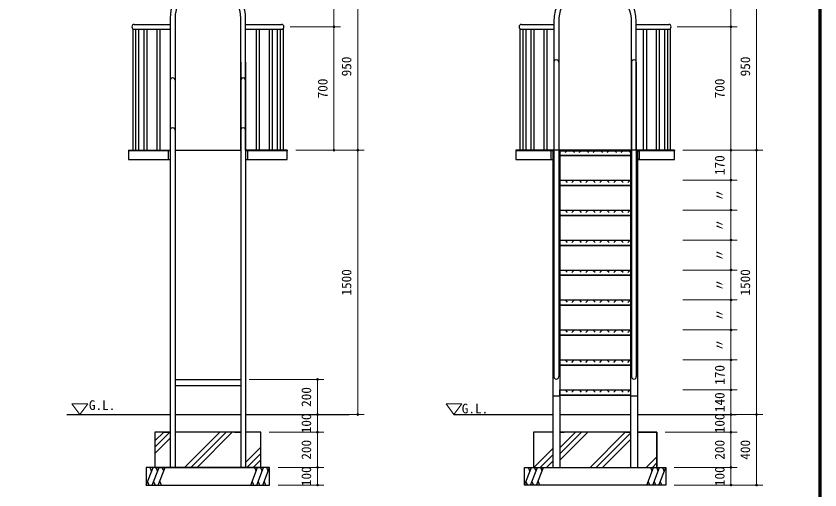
# Model space of a CAD drawing. Units: millimetres at full size, sheet at 1:30. Extents: x 450 to 12150, y 450 to 8460.
# Drawn here: x 7594 to 12150, y 2994 to 5682 of the extents above; entities that cross this region are included whole.
import ezdxf
from ezdxf.enums import TextEntityAlignment as Align

# ---------------------------------------------------------------- set-up
doc = ezdxf.new("R2010")
doc.units = ezdxf.units.MM
doc.header["$LTSCALE"] = 30
for name, color, linetype, lineweight in [('D-STR', 1, 'Continuous', 13), ('D-STR-DIM\u3000寸法線、寸法値', 7, 'Continuous', 13), ('D-STR-TXT\u3000文字列', 7, 'Continuous', 13), ('D-STR\u3000構造物外形線', 1, 'Continuous', 25), ('D-TTL', 7, 'Continuous', 70)]:
    doc.layers.add(name, color=color, linetype=linetype, lineweight=lineweight)
doc.styles.add('ＭＳ ゴシック', font='')
doc.styles.get('ＭＳ ゴシック').set_extended_font_data('MS Gothic')

# ---------------------------------------------------------------- blocks, each defined once
blk = doc.blocks.new('filled_dot')
at = {"color": 0, "linetype": 'Continuous', "lineweight": -2, "const_width": 1.25}
blk.add_lwpolyline([(-0.625, 0, 1), (0.625, 0, 1)], format="xyb", close=True, dxfattribs=at)

msp = doc.modelspace()

# ---------------------------------------------------------------- linework, layer by layer
at = {"layer": 'D-STR'}
for p, q in [((8000.03, 3481.4), (7910.03, 3481.4)), ((7955.03, 3421.4), (7910.03, 3481.4)), ((7955.03, 3421.4), (8000.03, 3481.4)), ((10120.81, 3481.4), (10030.81, 3481.4)), ((10075.81, 3421.4), (10030.81, 3481.4)), ((10075.81, 3421.4), (10120.81, 3481.4))]:
    msp.add_line(p, q, dxfattribs=at)
at = {"layer": 'D-STR-DIM\u3000寸法線、寸法値'}
for p, q in [((9395.9, 5621.4), (9395.9, 5871.4)), ((9530.9, 4921.4), (9530.9, 5871.4)), ((11645.9, 5621.4), (11645.9, 5871.4)), ((11790.9, 4921.4), (11790.9, 5871.4)), ((9146.6, 5621.4), (9431.9, 5621.4)), ((9146.6, 5621.4), (9431.9, 5621.4)), ((9395.9, 4921.4), (9395.9, 5621.4)), ((11341.09, 5621.4), (11681.9, 5621.4)), ((11341.09, 5621.4), (11681.9, 5621.4)), ((11645.9, 4921.4), (11645.9, 5621.4)), ((9179.32, 4921.4), (9431.9, 4921.4)), ((9227.02, 4921.4), (9566.9, 4921.4)), ((9227.02, 4921.4), (9566.9, 4921.4)), ((9530.9, 3421.4), (9530.9, 4921.4)), ((11373.81, 4921.4), (11681.9, 4921.4)), ((11373.81, 4921.4), (11681.9, 4921.4)), ((11421.51, 4921.4), (11826.9, 4921.4)), ((11421.51, 4921.4), (11826.9, 4921.4)), ((11645.9, 4751.4), (11645.9, 4921.4)), ((11790.9, 3421.4), (11790.9, 4921.4)), ((11373.81, 4751.4), (11681.9, 4751.4)), ((11373.81, 4751.4), (11681.9, 4751.4)), ((11645.9, 4581.4), (11645.9, 4751.4)), ((11373.81, 4581.4), (11681.9, 4581.4)), ((11373.81, 4581.4), (11681.9, 4581.4)), ((11645.9, 4411.4), (11645.9, 4581.4)), ((11373.81, 4411.4), (11681.9, 4411.4)), ((11373.81, 4411.4), (11681.9, 4411.4)), ((11645.9, 4241.4), (11645.9, 4411.4)), ((11373.81, 4241.4), (11681.9, 4241.4)), ((11373.81, 4241.4), (11681.9, 4241.4)), ((11645.9, 4071.4), (11645.9, 4241.4)), ((11373.81, 4071.4), (11681.9, 4071.4)), ((11373.81, 4071.4), (11681.9, 4071.4)), ((11645.9, 3901.4), (11645.9, 4071.4)), ((11373.81, 3901.4), (11681.9, 3901.4)), ((11373.81, 3901.4), (11681.9, 3901.4)), ((11645.9, 3731.4), (11645.9, 3901.4)), ((11373.81, 3731.4), (11681.9, 3731.4)), ((11373.81, 3731.4), (11681.9, 3731.4)), ((11645.9, 3731.4), (11645.9, 3561.4)), ((8915.72, 3620.62), (9339.1, 3620.62)), ((9303.1, 3421.4), (9303.1, 3620.62)), ((11373.81, 3561.4), (11681.9, 3561.4)), ((11373.81, 3561.4), (11681.9, 3561.4)), ((11645.9, 3421.4), (11645.9, 3561.4)), ((8971.2, 3421.4), (9566.9, 3421.4)), ((8971.2, 3421.4), (9339.1, 3421.4)), ((8974.92, 3421.4), (9339.1, 3421.4)), ((9303.1, 3321.4), (9303.1, 3421.4)), ((11373.81, 3421.4), (11681.9, 3421.4)), ((11383.9, 3421.4), (11826.9, 3421.4)), ((11403.81, 3421.4), (11681.9, 3421.4)), ((11463.9, 3421.4), (11826.9, 3421.4)), ((11645.9, 3421.4), (11645.9, 3321.4)), ((11790.9, 3021.4), (11790.9, 3421.4)), ((9029.32, 3321.4), (9339.1, 3321.4)), ((9029.32, 3321.4), (9339.1, 3321.4)), ((9303.1, 3121.4), (9303.1, 3321.4)), ((11273.81, 3321.4), (11681.9, 3321.4)), ((11273.81, 3321.4), (11681.9, 3321.4)), ((11645.9, 3121.4), (11645.9, 3321.4)), ((9079.32, 3121.4), (9339.1, 3121.4)), ((9079.32, 3121.4), (9339.1, 3121.4)), ((9303.1, 3021.4), (9303.1, 3121.4)), ((11323.81, 3121.4), (11681.9, 3121.4)), ((11323.81, 3121.4), (11681.9, 3121.4)), ((11645.9, 3021.4), (11645.9, 3121.4)), ((9079.32, 3021.4), (9339.1, 3021.4)), ((11323.81, 3021.4), (11681.9, 3021.4)), ((11323.81, 3021.4), (11826.9, 3021.4))]:
    msp.add_line(p, q, dxfattribs=at)
at = {"layer": 'D-STR\u3000構造物外形線'}
for p, q in [((8467.72, 5671.51), (8467.72, 4921.4)), ((8494.92, 5671.4), (8494.92, 4921.4)), ((8867.72, 4921.4), (8867.72, 5671.4)), ((8894.92, 4921.4), (8894.92, 5671.51)), ((10642.21, 5651.25), (10642.21, 4921.4)), ((10669.41, 5651.4), (10669.41, 4921.4)), ((11082.21, 4921.4), (11082.21, 5651.4)), ((11109.41, 4921.4), (11109.41, 5651.25)), ((8255.4, 5610.91), (8255.4, 4921.4)), ((8264.05, 5635), (8467.72, 5635)), ((8264.05, 5607.8), (8467.72, 5607.8)), ((8271.25, 5607.8), (8271.25, 4921.4)), ((8288.55, 5607.8), (8288.55, 4921.4)), ((8317.59, 5607.8), (8317.59, 4921.4)), ((8334.89, 5607.8), (8334.89, 4921.4)), ((8390.89, 5607.8), (8390.89, 4921.4)), ((8408.19, 5607.8), (8408.19, 4921.4)), ((8894.92, 5635), (9098.6, 5635)), ((8894.92, 5607.8), (9098.6, 5607.8)), ((8954.46, 5607.8), (8954.46, 4921.4)), ((8971.76, 5607.8), (8971.76, 4921.4)), ((9027.76, 5607.8), (9027.76, 4921.4)), ((9045.06, 5607.8), (9045.06, 4921.4)), ((9074.1, 5607.8), (9074.1, 4921.4)), ((9091.4, 5607.8), (9091.4, 4921.4)), ((9107.25, 5610.91), (9107.25, 4921.4)), ((10449.89, 5610.91), (10449.89, 4921.4)), ((10458.54, 5635), (10643.8, 5635)), ((10458.54, 5607.8), (10642.21, 5607.8)), ((10465.74, 5607.8), (10465.74, 4921.4)), ((10483.04, 5607.8), (10483.04, 4921.4)), ((10512.07, 5607.8), (10512.07, 4921.4)), ((10529.37, 5607.8), (10529.37, 4921.4)), ((10585.38, 5607.8), (10585.38, 4921.4)), ((10602.68, 5607.8), (10602.68, 4921.4)), ((11107.82, 5635), (11293.09, 5635)), ((11109.41, 5607.8), (11293.09, 5607.8)), ((11148.94, 5607.8), (11148.94, 4921.4)), ((11166.24, 5607.8), (11166.24, 4921.4)), ((11222.25, 5607.8), (11222.25, 4921.4)), ((11239.55, 5607.8), (11239.55, 4921.4)), ((11268.59, 5607.8), (11268.59, 4921.4)), ((11285.89, 5607.8), (11285.89, 4921.4)), ((11301.74, 5610.91), (11301.74, 4921.4)), ((8467.72, 5421.21), (8467.72, 3121.4)), ((8494.92, 5421.21), (8494.92, 3121.4)), ((8867.72, 5421.21), (8867.72, 3121.4)), ((8894.92, 5421.21), (8894.92, 3121.4)), ((10642.21, 5421.21), (10642.21, 3636.59)), ((10669.41, 5421.21), (10669.41, 3636.59)), ((11082.21, 5421.21), (11082.21, 3636.59)), ((11109.41, 5421.21), (11109.41, 3636.59)), ((8231.32, 4921.4), (8467.72, 4921.4)), ((8231.32, 4921.4), (8231.32, 4918.2)), ((8494.92, 4921.4), (8867.72, 4921.4)), ((9131.32, 4921.4), (8894.92, 4921.4)), ((9131.32, 4921.4), (9131.32, 4918.2)), ((10425.81, 4921.4), (10425.81, 4918.2)), ((11325.81, 4921.4), (10425.81, 4921.4)), ((10675.81, 4921.4), (10675.81, 3121.4)), ((10706.33, 4907.51), (10719.76, 4920.95)), ((10746.44, 4921.4), (10759.36, 4908.48)), ((10785.52, 4907.51), (10798.96, 4920.95)), ((10825.63, 4921.4), (10838.56, 4908.48)), ((10864.72, 4907.51), (10878.16, 4920.95)), ((10904.83, 4921.4), (10917.75, 4908.48)), ((10943.92, 4907.51), (10957.35, 4920.95)), ((10984.03, 4921.4), (10996.95, 4908.48)), ((11023.11, 4907.51), (11036.55, 4920.95)), ((11063.22, 4921.4), (11075.81, 4908.81)), ((11075.81, 4921.4), (11075.81, 3121.4)), ((11325.81, 4921.4), (11325.81, 4918.2)), ((8467.72, 4918.2), (8231.32, 4918.2)), ((8231.32, 4918.2), (8231.32, 4868.2)), ((8456.32, 4918.2), (8456.32, 4868.2)), ((9131.32, 4918.2), (8894.92, 4918.2)), ((8906.32, 4918.2), (8906.32, 4868.2)), ((9131.32, 4868.2), (9131.32, 4918.2)), ((10425.81, 4918.2), (10425.81, 4868.2)), ((10642.21, 4918.2), (10425.81, 4918.2)), ((10635.81, 4918.2), (10635.81, 3121.4)), ((10669.41, 4918.2), (11082.21, 4918.2)), ((11082.21, 4918.2), (10669.41, 4918.2)), ((10675.81, 4912.83), (10680.17, 4908.48)), ((10675.81, 4891.4), (11075.81, 4891.4)), ((11325.81, 4918.2), (11109.41, 4918.2)), ((11115.81, 4918.2), (11115.81, 3121.4)), ((11325.81, 4868.2), (11325.81, 4918.2)), ((8231.32, 4868.2), (8467.72, 4868.2)), ((8894.92, 4868.2), (9131.32, 4868.2)), ((10425.81, 4868.2), (10635.81, 4868.2)), ((11115.81, 4868.2), (11325.81, 4868.2)), ((10675.81, 4751.9), (11075.81, 4751.9)), ((10675.81, 4748.5), (10678.76, 4751.45)), ((10705.44, 4751.9), (10718.36, 4738.98)), ((10744.52, 4738.01), (10757.96, 4751.45)), ((10784.63, 4751.9), (10797.56, 4738.98)), ((10823.72, 4738.01), (10837.16, 4751.45)), ((10863.83, 4751.9), (10876.75, 4738.98)), ((10902.92, 4738.01), (10916.35, 4751.45)), ((10943.03, 4751.9), (10955.95, 4738.98)), ((10982.11, 4738.01), (10995.55, 4751.45)), ((11022.22, 4751.9), (11035.15, 4738.98)), ((11061.31, 4738.01), (11074.74, 4751.45)), ((10675.81, 4721.9), (11075.81, 4721.9)), ((10675.81, 4581.4), (11075.81, 4581.4)), ((10675.81, 4578), (10678.76, 4580.95)), ((10705.44, 4581.4), (10718.36, 4568.48)), ((10744.52, 4567.51), (10757.96, 4580.95)), ((10784.63, 4581.4), (10797.56, 4568.48)), ((10823.72, 4567.51), (10837.16, 4580.95)), ((10863.83, 4581.4), (10876.75, 4568.48)), ((10902.92, 4567.51), (10916.35, 4580.95)), ((10943.03, 4581.4), (10955.95, 4568.48)), ((10982.11, 4567.51), (10995.55, 4580.95)), ((11022.22, 4581.4), (11035.15, 4568.48)), ((11061.31, 4567.51), (11074.74, 4580.95)), ((10675.81, 4551.4), (11075.81, 4551.4)), ((10675.81, 4411.4), (11075.81, 4411.4)), ((10675.81, 4408), (10678.76, 4410.95)), ((10675.81, 4381.4), (11075.81, 4381.4)), ((10705.44, 4411.4), (10718.36, 4398.48)), ((10744.52, 4397.51), (10757.96, 4410.95)), ((10784.63, 4411.4), (10797.56, 4398.48)), ((10823.72, 4397.51), (10837.16, 4410.95)), ((10863.83, 4411.4), (10876.75, 4398.48)), ((10902.92, 4397.51), (10916.35, 4410.95)), ((10943.03, 4411.4), (10955.95, 4398.48)), ((10982.11, 4397.51), (10995.55, 4410.95)), ((11022.22, 4411.4), (11035.15, 4398.48)), ((11061.31, 4397.51), (11074.74, 4410.95)), ((10675.81, 4241.4), (11075.81, 4241.4)), ((10675.81, 4238), (10678.76, 4240.95)), ((10705.44, 4241.4), (10718.36, 4228.48)), ((10744.52, 4227.51), (10757.96, 4240.95)), ((10784.63, 4241.4), (10797.56, 4228.48)), ((10823.72, 4227.51), (10837.16, 4240.95)), ((10863.83, 4241.4), (10876.75, 4228.48)), ((10902.92, 4227.51), (10916.35, 4240.95)), ((10943.03, 4241.4), (10955.95, 4228.48)), ((10982.11, 4227.51), (10995.55, 4240.95)), ((11022.22, 4241.4), (11035.15, 4228.48)), ((11061.31, 4227.51), (11074.74, 4240.95)), ((10675.81, 4211.4), (11075.81, 4211.4)), ((10675.81, 4071.4), (11075.81, 4071.4)), ((10675.81, 4068), (10678.76, 4070.95)), ((10705.44, 4071.4), (10718.36, 4058.48)), ((10744.52, 4057.51), (10757.96, 4070.95)), ((10784.63, 4071.4), (10797.56, 4058.48)), ((10823.72, 4057.51), (10837.16, 4070.95)), ((10863.83, 4071.4), (10876.75, 4058.48)), ((10902.92, 4057.51), (10916.35, 4070.95)), ((10943.03, 4071.4), (10955.95, 4058.48)), ((10982.11, 4057.51), (10995.55, 4070.95)), ((11022.22, 4071.4), (11035.15, 4058.48)), ((11061.31, 4057.51), (11074.74, 4070.95)), ((10675.81, 4041.4), (11075.81, 4041.4)), ((10675.81, 3901.4), (11075.81, 3901.4)), ((10675.81, 3898), (10678.76, 3900.95)), ((10705.44, 3901.4), (10718.36, 3888.48)), ((10744.52, 3887.51), (10757.96, 3900.95)), ((10784.63, 3901.4), (10797.56, 3888.48)), ((10823.72, 3887.51), (10837.16, 3900.95)), ((10863.83, 3901.4), (10876.75, 3888.48)), ((10902.92, 3887.51), (10916.35, 3900.95)), ((10943.03, 3901.4), (10955.95, 3888.48)), ((10982.11, 3887.51), (10995.55, 3900.95)), ((11022.22, 3901.4), (11035.15, 3888.48)), ((11061.31, 3887.51), (11074.74, 3900.95)), ((10675.81, 3871.4), (11075.81, 3871.4)), ((10675.81, 3731.4), (11075.81, 3731.4)), ((10675.81, 3728), (10678.76, 3730.95)), ((10675.81, 3701.4), (11075.81, 3701.4)), ((10705.44, 3731.4), (10718.36, 3718.48)), ((10744.52, 3717.51), (10757.96, 3730.95)), ((10784.63, 3731.4), (10797.56, 3718.48)), ((10823.72, 3717.51), (10837.16, 3730.95)), ((10863.83, 3731.4), (10876.75, 3718.48)), ((10902.92, 3717.51), (10916.35, 3730.95)), ((10943.03, 3731.4), (10955.95, 3718.48)), ((10982.11, 3717.51), (10995.55, 3730.95)), ((11022.22, 3731.4), (11035.15, 3718.48)), ((11061.31, 3717.51), (11074.74, 3730.95)), ((8494.92, 3620.62), (8867.72, 3620.62)), ((8494.92, 3585.42), (8867.72, 3585.42)), ((10675.81, 3561.4), (11075.81, 3561.4)), ((10675.81, 3531.4), (10675.81, 3561.4)), ((10675.81, 3561.4), (11075.81, 3561.4)), ((10675.81, 3558), (10678.76, 3560.95)), ((10705.44, 3561.4), (10718.36, 3548.48)), ((10744.52, 3547.51), (10757.96, 3560.95)), ((10784.63, 3561.4), (10797.56, 3548.48)), ((10823.72, 3547.51), (10837.16, 3560.95)), ((10863.83, 3561.4), (10876.75, 3548.48)), ((10902.92, 3547.51), (10916.35, 3560.95)), ((10943.03, 3561.4), (10955.95, 3548.48)), ((10982.11, 3547.51), (10995.55, 3560.95)), ((11022.22, 3561.4), (11035.15, 3548.48)), ((11061.31, 3547.51), (11074.74, 3560.95)), ((11075.81, 3561.4), (11075.81, 3531.4)), ((10635.81, 3527.29), (10675.81, 3527.29)), ((11075.81, 3531.4), (10675.81, 3531.4)), ((10675.81, 3531.4), (11075.81, 3531.4)), ((11075.81, 3527.29), (11115.81, 3527.29)), ((7881.32, 3421.4), (8467.72, 3421.4)), ((8494.92, 3421.4), (8867.72, 3421.4)), ((8894.92, 3421.4), (9481.32, 3421.4)), ((10075.81, 3421.4), (10635.81, 3421.4)), ((10675.81, 3421.4), (11075.81, 3421.4)), ((11115.81, 3421.4), (11675.81, 3421.4)), ((8381.32, 3272.02), (8430.71, 3321.4)), ((8381.32, 3236.66), (8466.07, 3321.4)), ((8381.32, 3201.31), (8467.72, 3287.71)), ((8431.32, 3321.4), (8464.32, 3321.4)), ((8867.72, 3321.4), (8494.92, 3321.4)), ((8548.91, 3121.4), (8748.91, 3321.4)), ((8584.27, 3121.4), (8784.27, 3321.4)), ((8619.62, 3121.4), (8819.62, 3321.4)), ((8831.32, 3321.4), (8867.72, 3321.4)), ((10610.81, 3321.4), (10525.81, 3321.4)), ((10525.81, 3321.4), (10525.81, 3121.4)), ((10630.81, 3321.4), (10525.81, 3321.4)), ((10525.81, 3321.4), (10525.81, 3121.4)), ((10630.81, 3321.4), (10610.81, 3321.4)), ((10635.81, 3321.4), (10610.81, 3321.4)), ((10675.81, 3321.4), (10700.81, 3321.4)), ((10675.81, 3233.05), (10764.17, 3321.4)), ((10675.81, 3197.7), (10799.52, 3321.4)), ((10675.81, 3162.34), (10834.88, 3321.4)), ((11075.81, 3321.4), (10675.81, 3321.4)), ((10700.81, 3321.4), (10675.81, 3321.4)), ((11050.81, 3321.4), (10700.81, 3321.4)), ((10847.01, 3121.4), (11047.01, 3321.4)), ((10882.36, 3121.4), (11075.81, 3314.85)), ((11050.81, 3321.4), (11075.81, 3321.4)), ((11225.81, 3321.4), (11115.81, 3321.4)), ((11120.81, 3321.4), (11140.81, 3321.4)), ((11120.81, 3321.4), (11140.81, 3321.4)), ((11140.81, 3321.4), (11225.81, 3321.4)), ((11225.81, 3321.4), (11225.81, 3121.4)), ((11225.81, 3121.4), (11225.81, 3321.4)), ((8894.92, 3149.22), (8981.32, 3235.62)), ((10917.72, 3121.4), (11075.81, 3279.5)), ((8902.46, 3121.4), (8981.32, 3200.27)), ((10528.81, 3121.4), (10635.81, 3228.41)), ((10564.17, 3121.4), (10635.81, 3193.05)), ((8937.82, 3121.4), (8981.32, 3164.91)), ((10599.52, 3121.4), (10635.81, 3157.7)), ((11165.21, 3121.4), (11225.81, 3182.01)), ((11200.56, 3121.4), (11225.81, 3146.66)), ((8331.32, 3021.4), (8370.22, 3121.4)), ((8362.21, 3100.8), (8354.2, 3121.4)), ((8365.63, 3021.4), (8404.53, 3121.4)), ((8396.52, 3100.8), (8388.5, 3121.4)), ((8399.94, 3021.4), (8438.84, 3121.4)), ((8430.82, 3100.8), (8422.81, 3121.4)), ((8923.81, 3021.4), (8962.71, 3121.4)), ((8954.7, 3100.8), (8946.68, 3121.4)), ((8958.12, 3021.4), (8997.02, 3121.4)), ((8989, 3100.8), (8980.99, 3121.4)), ((8992.42, 3021.4), (9031.32, 3121.4)), ((9023.31, 3100.8), (9015.3, 3121.4)), ((10475.81, 3021.4), (10514.71, 3121.4)), ((10506.7, 3100.8), (10498.68, 3121.4)), ((10510.12, 3021.4), (10549.02, 3121.4)), ((10541, 3100.8), (10532.99, 3121.4)), ((10544.43, 3021.4), (10583.33, 3121.4)), ((10575.31, 3100.8), (10567.3, 3121.4)), ((11168.3, 3021.4), (11207.2, 3121.4)), ((11199.18, 3100.8), (11191.17, 3121.4)), ((11202.61, 3021.4), (11241.51, 3121.4)), ((11233.49, 3100.8), (11225.48, 3121.4)), ((11236.91, 3021.4), (11275.81, 3121.4)), ((11267.8, 3100.8), (11259.78, 3121.4)), ((8339.34, 3042.01), (8347.35, 3021.4)), ((8373.65, 3042.01), (8381.66, 3021.4)), ((8407.95, 3042.01), (8415.97, 3021.4)), ((8931.83, 3042.01), (8939.84, 3021.4)), ((8966.13, 3042.01), (8974.15, 3021.4)), ((9000.44, 3042.01), (9008.45, 3021.4)), ((10483.83, 3042.01), (10491.84, 3021.4)), ((10518.13, 3042.01), (10526.15, 3021.4)), ((10552.44, 3042.01), (10560.45, 3021.4)), ((11176.31, 3042.01), (11184.33, 3021.4)), ((11210.62, 3042.01), (11218.63, 3021.4)), ((11244.93, 3042.01), (11252.94, 3021.4))]:
    msp.add_line(p, q, dxfattribs=at)
for points in [[(10675.81, 4921.4), (11075.81, 4921.4), (11075.81, 4891.4), (10675.81, 4891.4)], [(10675.81, 4751.9), (11075.81, 4751.9), (11075.81, 4721.9), (10675.81, 4721.9)], [(10675.81, 4581.4), (11075.81, 4581.4), (11075.81, 4551.4), (10675.81, 4551.4)], [(10675.81, 4411.4), (11075.81, 4411.4), (11075.81, 4381.4), (10675.81, 4381.4)], [(10675.81, 4241.4), (11075.81, 4241.4), (11075.81, 4211.4), (10675.81, 4211.4)], [(10675.81, 4071.4), (11075.81, 4071.4), (11075.81, 4041.4), (10675.81, 4041.4)], [(10675.81, 3901.4), (11075.81, 3901.4), (11075.81, 3871.4), (10675.81, 3871.4)], [(10675.81, 3731.4), (11075.81, 3731.4), (11075.81, 3701.4), (10675.81, 3701.4)], [(8331.32, 3021.4), (9031.32, 3021.4), (9031.32, 3121.4), (8331.32, 3121.4)], [(10475.81, 3121.4), (11275.81, 3121.4), (11275.81, 3021.4), (10475.81, 3021.4)]]:
    msp.add_lwpolyline(points, close=True, dxfattribs=at)
for points in [[(10642.21, 4918.2), (10625.81, 4918.2), (10625.81, 4868.2), (10635.81, 4868.2)], [(11109.41, 4918.2), (11125.81, 4918.2), (11125.81, 4868.2), (11115.81, 4868.2)], [(8467.72, 3321.4), (8381.32, 3321.4), (8381.32, 3121.4)], [(8381.32, 3121.4), (8981.32, 3121.4), (8981.32, 3321.4), (8894.92, 3321.4)]]:
    msp.add_lwpolyline(points, dxfattribs=at)
for centre, radius, start, end in [((8681.32, 5671.4), 213.6, 0, 180), ((10875.81, 5651.4), 233.6, 359.96264, 180.03736), ((8681.32, 5671.4), 186.4, 0, 180), ((10875.81, 5651.4), 206.4, 0, 180), ((8264.05, 5621.4), 13.6, 90, 270), ((9098.6, 5621.4), 13.6, 270, 90), ((10458.54, 5621.4), 13.6, 90, 270), ((11293.09, 5621.4), 13.6, 270, 90), ((10655.81, 5421.25), 13.6, 359.84514, 180.15486), ((11095.81, 5421.25), 13.6, 359.84514, 180.15486), ((8481.32, 5318.2), 13.6, 359.84514, 180.15486), ((8881.32, 5318.2), 13.6, 359.84514, 180.15486), ((8481.32, 5035.32), 13.6, 359.84514, 180.15486), ((8881.32, 5035.32), 13.6, 359.84514, 180.15486), ((10655.81, 3636.55), 13.6, 179.84514, 0.15486), ((11095.81, 3636.55), 13.6, 179.84514, 0.15486)]:
    msp.add_arc(centre, radius, start, end, dxfattribs=at)
at = {"layer": 'D-TTL'}
msp.add_lwpolyline([(450, 450), (450, 8460), (12150, 8460), (12150, 450)], close=True, dxfattribs=at)

# ---------------------------------------------------------------- block references
at = {"layer": 'D-STR-DIM\u3000寸法線、寸法値', "xscale": 6, "yscale": 6}
for p, rotation in [((9395.9, 5621.4), 90), ((9395.9, 5621.4), 270), ((11645.9, 5621.4), 90), ((11645.9, 5621.4), 270), ((9395.9, 4921.4), 90), ((9530.9, 4921.4), 90), ((9530.9, 4921.4), 270), ((11645.9, 4921.4), 90), ((11645.9, 4921.4), 270), ((11790.9, 4921.4), 270), ((11790.9, 4921.4), 90), ((11645.9, 4751.4), 270), ((11645.9, 4751.4), 90), ((11645.9, 4581.4), 270), ((11645.9, 4581.4), 90), ((11645.9, 4411.4), 270), ((11645.9, 4411.4), 90), ((11645.9, 4241.4), 270), ((11645.9, 4241.4), 90), ((11645.9, 4071.4), 270), ((11645.9, 4071.4), 90), ((11645.9, 3901.4), 270), ((11645.9, 3901.4), 90), ((11645.9, 3731.4), 270), ((11645.9, 3731.4), 90), ((9303.1, 3620.62), 270), ((11645.9, 3561.4), 270), ((11645.9, 3561.4), 90), ((9303.1, 3421.4), 90), ((9303.1, 3421.4), 270), ((9530.9, 3421.4), 90), ((11645.9, 3421.4), 90), ((11645.9, 3421.4), 270), ((11790.9, 3421.4), 90), ((11790.9, 3421.4), 270), ((9303.1, 3321.4), 90), ((9303.1, 3321.4), 270), ((11645.9, 3321.4), 270), ((11645.9, 3321.4), 90), ((9303.1, 3121.4), 90), ((9303.1, 3121.4), 270), ((11645.9, 3121.4), 90), ((11645.9, 3121.4), 270), ((9303.1, 3021.4), 90), ((11645.9, 3021.4), 90), ((11790.9, 3021.4), 90)]:
    msp.add_blockref('filled_dot', p, dxfattribs=dict(at, rotation=rotation))

# ---------------------------------------------------------------- texts
at = {"layer": 'D-STR-DIM\u3000寸法線、寸法値', "style": 'ＭＳ ゴシック'}
for s, p in [('950', (9466.76, 5396.4)), ('950', (11726.76, 5396.4)), ('700', (9331.76, 5271.4)), ('700', (11581.76, 5271.4)), ('170', (11581.76, 4836.4)), ('〃', (11581.76, 4666.4)), ('〃', (11581.76, 4496.4)), ('〃', (11581.76, 4326.4)), ('1500', (9466.76, 4171.4)), ('1500', (11726.76, 4171.4)), ('〃', (11581.76, 4156.4)), ('〃', (11581.76, 3986.4)), ('〃', (11581.76, 3816.4)), ('170', (11581.76, 3646.4)), ('200', (9238.97, 3521.01)), ('140', (11581.76, 3491.4)), ('100', (9238.97, 3371.4)), ('100', (11581.76, 3371.4)), ('200', (9238.97, 3221.4)), ('200', (11581.76, 3221.4)), ('400', (11726.76, 3221.4)), ('100', (9238.97, 3071.4)), ('100', (11581.76, 3071.4))]:
    msp.add_text(s, height=54.99, rotation=90, dxfattribs=at).set_placement(p, align=Align.MIDDLE_CENTER)
at = {"layer": 'D-STR-TXT\u3000文字列', "style": 'ＭＳ ゴシック'}
for p in [(8156.5, 3430.86), (10269.73, 3411.56)]:
    msp.add_text('G.L.', height=54.99, dxfattribs=at).set_placement(p, align=Align.BOTTOM_RIGHT)

doc.saveas('drawing.dxf')
